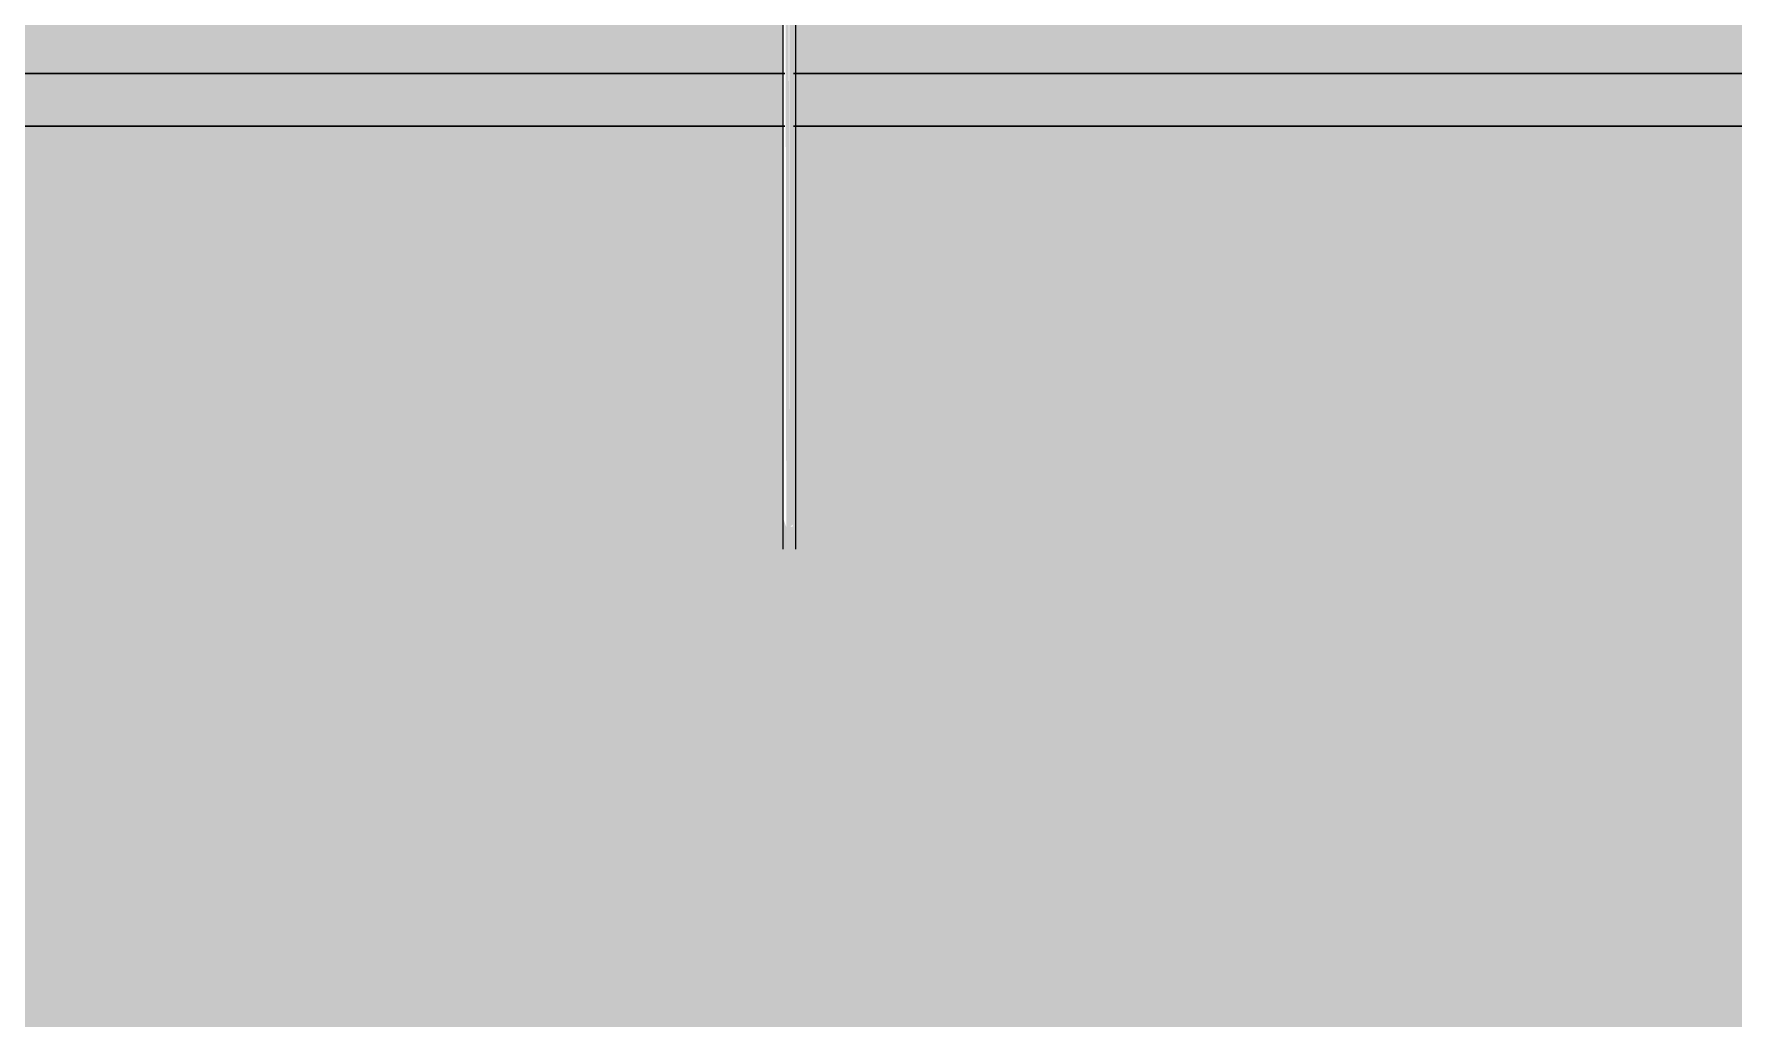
# Model space of a CAD drawing. Header units: inches. Extents: x -54880 to -186, y -132 to 853.
# Drawn here: x -25636.53 to -25604.22, y 136.54 to 155.25 of the extents above; entities that cross this region are included whole.
import ezdxf

# ---------------------------------------------------------------- set-up
doc = ezdxf.new("R2010")
doc.units = ezdxf.units.IN
doc.header["$MEASUREMENT"] = 0
doc.layers.add('Q-SPCQ', color=91, linetype='Continuous', lineweight=9)

# ---------------------------------------------------------------- blocks, each defined once
blk = doc.blocks.new('Basketball_Backstop-Performance_Sports_Systems-3103-Ceiling_Hung - 27_-0_ to 27_-11 7_8_-652462-Section 13')
at = {"layer": 'Q-SPCQ'}
h = blk.add_hatch(color=256, dxfattribs=at)
h.paths.add_polyline_path([(-25622.169, 208.894), (-25622.233, 209.062), (-25622.231, 209.011), (-25622.169, 208.895)], flags=0)
h.paths.add_polyline_path([(-25622.169, 145.856), (-25622.233, 208.891), (-25622.294, 208.884), (-25622.227, 145.882), (-25622.197, 145.862)], flags=0)
blk.add_hatch(color=256, dxfattribs=at).paths.add_polyline_path([(-25622.169, 145.856), (-25622.061, 145.965), (-25622.044, 146.074), (-25622.106, 208.891), (-25622.169, 208.884), (-25622.169, 146.735)], flags=0)
h = blk.add_hatch(color=256, dxfattribs=at)
h.paths.add_polyline_path([(-25612.317, 114), (-25586.174, 114), (-25586.174, 156), (-25622.044, 156), (-25622.044, 154.5), (-25587.674, 154.5), (-25587.674, 115.5), (-25615.572, 115.5), (-25616.601, 114), (-25614.699, 114)], flags=0)
h.paths.add_polyline_path([(-25627.993, 114), (-25627.701, 114), (-25628.866, 115.5), (-25656.674, 115.5), (-25656.674, 154.5), (-25622.294, 154.5), (-25622.294, 156), (-25658.174, 156), (-25658.174, 114), (-25628.238, 114)], flags=0)
h = blk.add_hatch(color=256, dxfattribs=at)
h.paths.add_polyline_path([(-25656.674, 115.5), (-25628.775, 115.5), (-25629.596, 116.5), (-25655.674, 116.5), (-25655.674, 153.5), (-25622.294, 153.5), (-25622.294, 154.5), (-25656.674, 154.5), (-25656.674, 132.669)], flags=0)
h.paths.add_polyline_path([(-25615.353, 115.5), (-25587.674, 115.5), (-25587.674, 154.5), (-25622.044, 154.5), (-25622.044, 153.5), (-25588.674, 153.5), (-25588.674, 116.5), (-25614.856, 116.5), (-25615.572, 115.5)], flags=0)
h.paths.add_polyline_path([(-25631.417, 118), (-25630.368, 118.002), (-25631.417, 119.723), (-25631.605, 119.777), (-25631.757, 119.844), (-25631.558, 120), (-25632.174, 120), (-25632.174, 134), (-25612.174, 134), (-25612.174, 120), (-25612.726, 119.95), (-25612.591, 119.844), (-25613.095, 119.583), (-25613.899, 118), (-25610.174, 118), (-25610.174, 136), (-25634.174, 136), (-25634.174, 118)], flags=0)
h = blk.add_hatch(color=256, dxfattribs=at)
h.paths.add_polyline_path([(-25655.674, 116.5), (-25629.492, 116.5), (-25630, 117.346), (-25630.366, 118), (-25634.174, 118), (-25634.174, 136), (-25610.174, 136), (-25610.174, 118), (-25613.982, 118), (-25614.76, 116.5), (-25588.674, 116.5), (-25588.674, 153.5), (-25622.044, 153.5), (-25622.106, 145.885), (-25622.231, 145.885), (-25622.294, 146.074), (-25622.294, 153.5), (-25655.674, 153.5), (-25655.674, 132.669)], flags=0)
h.paths.add_polyline_path([(-25612.317, 120), (-25612.174, 120), (-25612.174, 134), (-25632.174, 134), (-25632.174, 120), (-25631.558, 120), (-25631.757, 120.156), (-25631.253, 120.292), (-25630.24, 120.305), (-25618.269, 120.312), (-25612.79, 120.244), (-25612.641, 120.117), (-25612.716, 120), (-25612.591, 120)], flags=0)
for p, q in [((-25622.294, 208.887), (-25622.294, 145.456)), ((-25622.044, 145.456), (-25622.044, 208.887)), ((-25656.674, 154.5), (-25622.251, 154.5)), ((-25622.251, 154.5), (-25656.674, 154.5)), ((-25622.087, 154.5), (-25587.674, 154.5)), ((-25587.674, 154.5), (-25622.087, 154.5)), ((-25622.251, 153.5), (-25655.674, 153.5)), ((-25655.674, 153.5), (-25622.251, 153.5)), ((-25588.674, 153.5), (-25622.087, 153.5)), ((-25622.087, 153.5), (-25588.674, 153.5))]:
    blk.add_line(p, q, dxfattribs=at)

msp = doc.modelspace()

# ---------------------------------------------------------------- block references
at = {"layer": 'Q-SPCQ'}
msp.add_blockref('Basketball_Backstop-Performance_Sports_Systems-3103-Ceiling_Hung - 27_-0_ to 27_-11 7_8_-652462-Section 13', (0, 0), dxfattribs=at)

doc.saveas('drawing.dxf')
